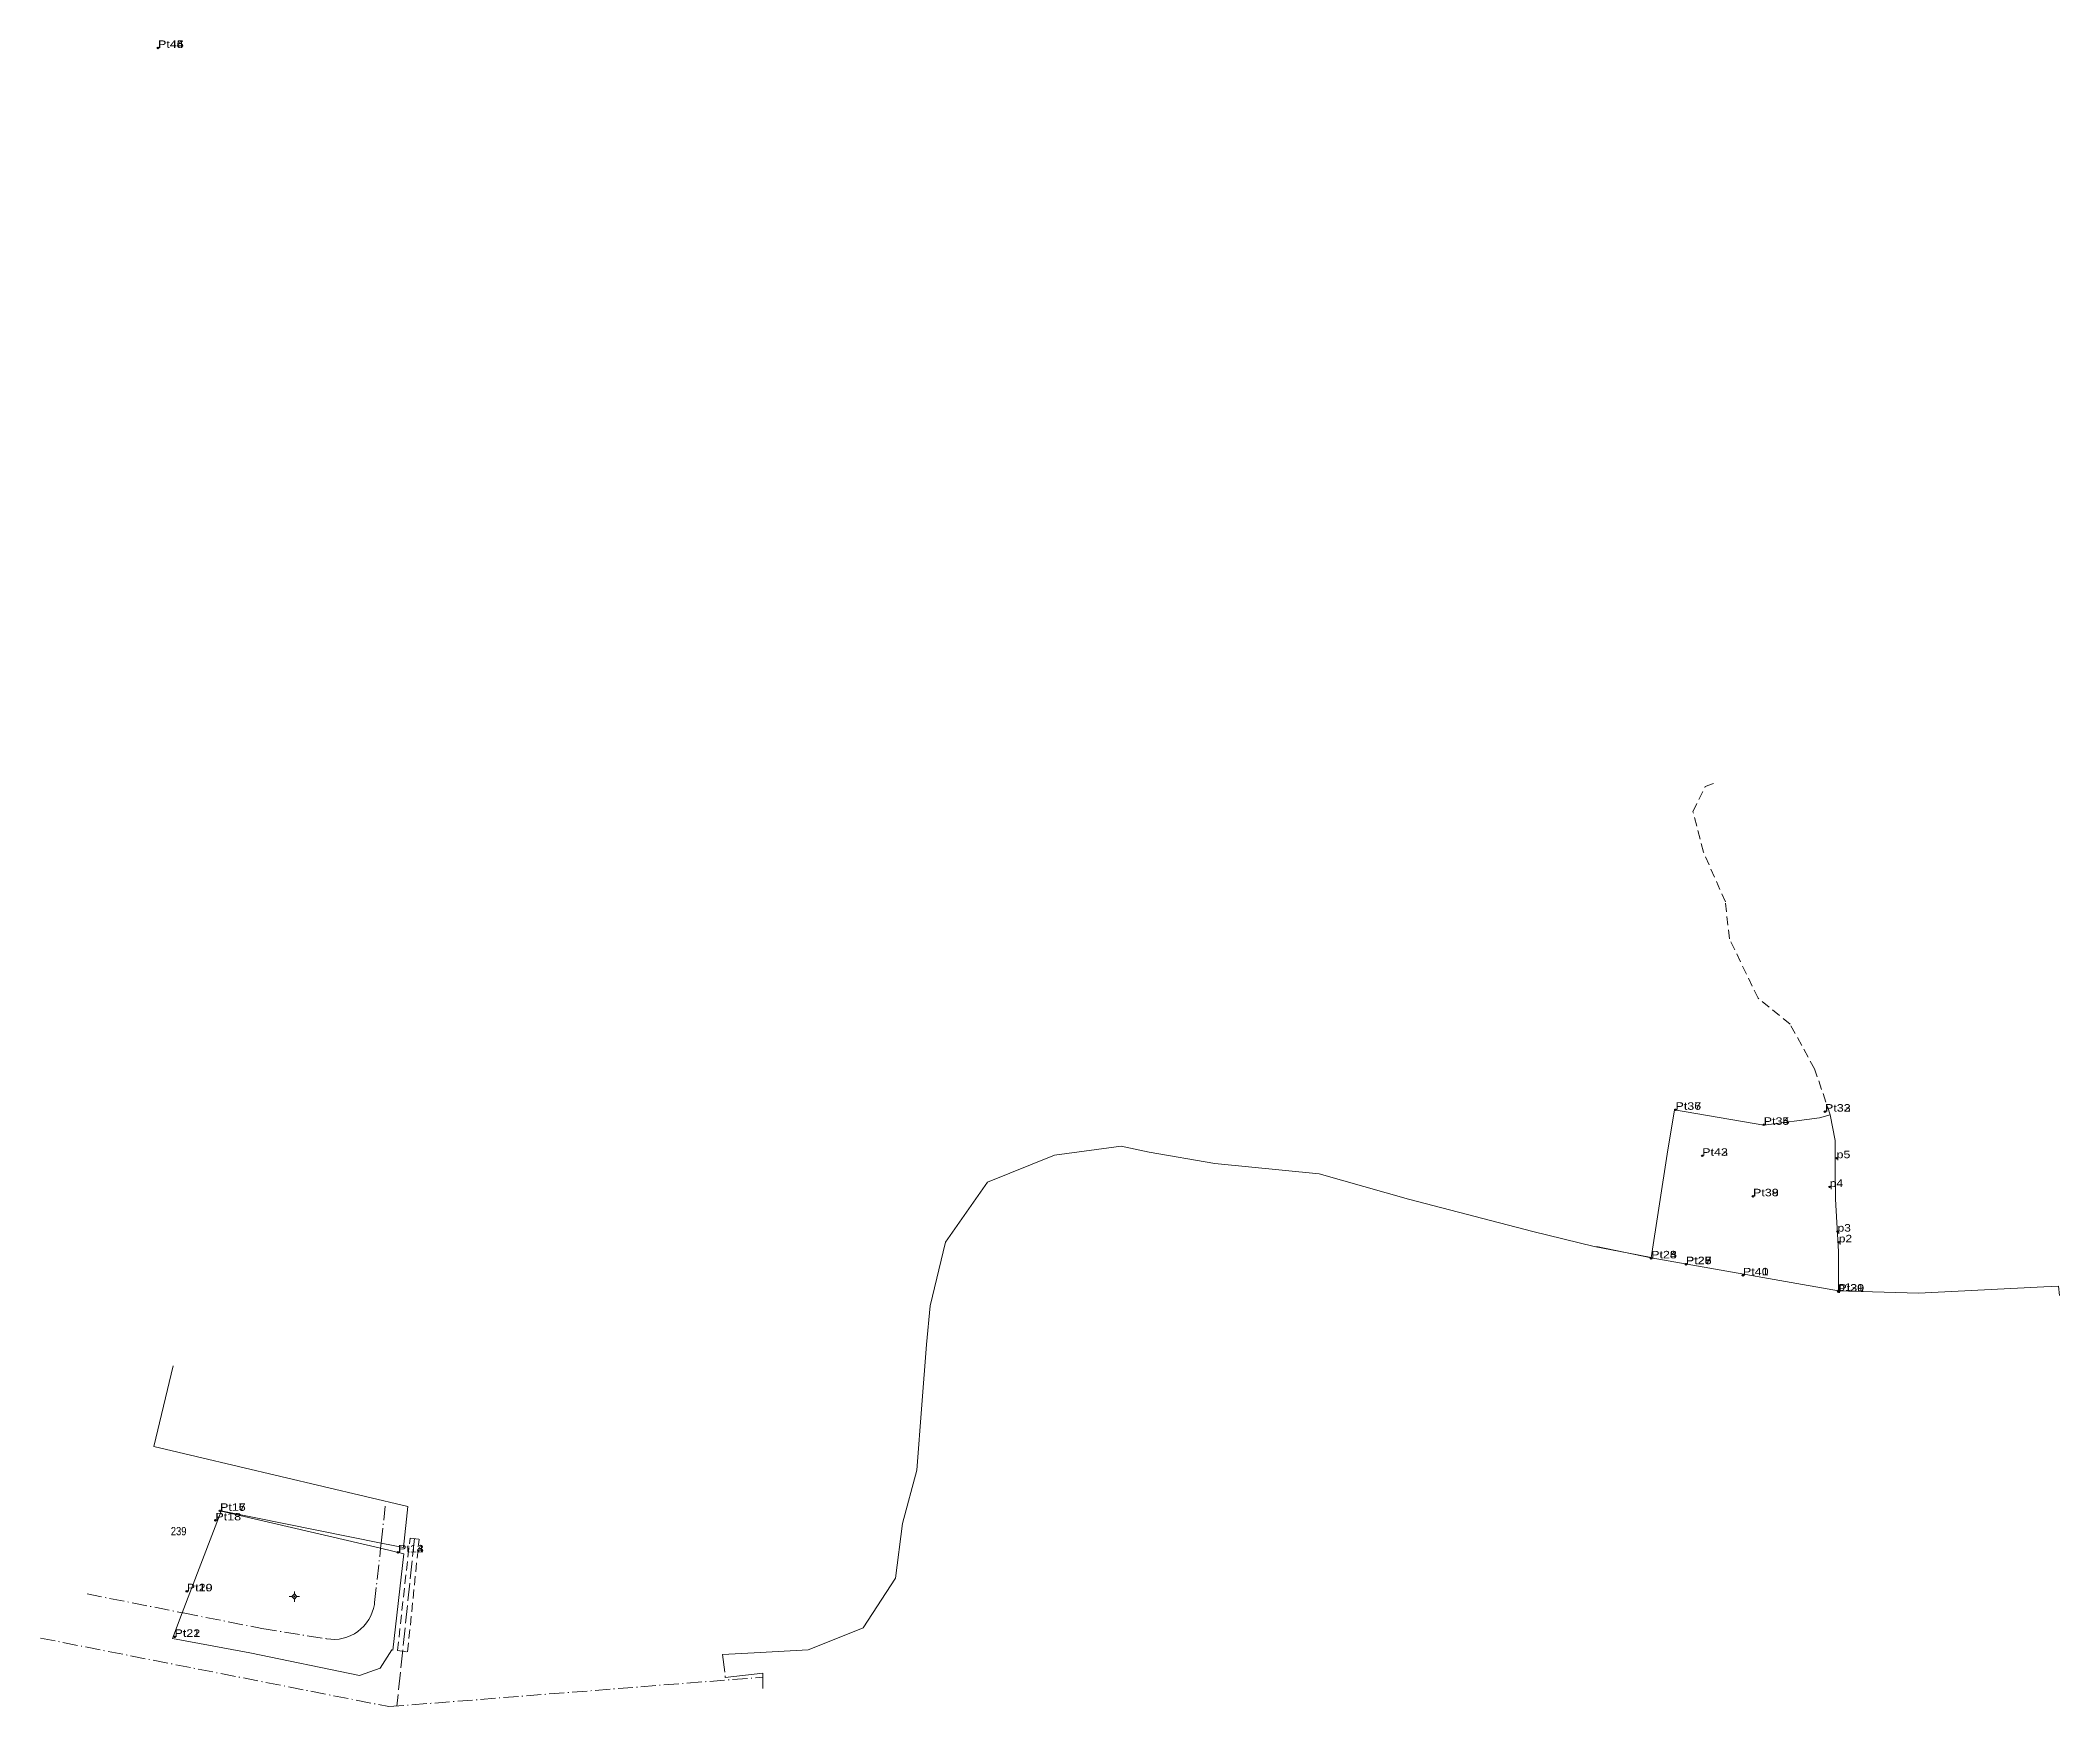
# Model space of a CAD drawing. Header units: metres. Extents: x 549130 to 551312, y 1837980 to 1840961.
# Drawn here: x 550098.7 to 550585.8, y 1837980.4 to 1838382.4 of the extents above; entities outside this region: 12.
import ezdxf
from ezdxf.enums import TextEntityAlignment as Align

# ---------------------------------------------------------------- set-up
doc = ezdxf.new("R2010")
doc.units = ezdxf.units.M
doc.header["$LTSCALE"] = 0.72
doc.header["$PDMODE"] = 32
doc.header["$PDSIZE"] = 0.36
for name, pattern in [('DOT_DASHED', [7.7, 5, -1.2, 0.3, -1.2]), ('LONG_DASH_SHORT_DASH', [9.9, 6, -1.2, 1.5, -1.2]), ('LONG_DASHED', [7.5, 6, -1.5]), ('MEDIUM_DASHED', [4.5, 3, -1.5])]:
    doc.linetypes.add(name, pattern=pattern)
for name, color, linetype, lineweight in [('1', 7, 'DOT_DASHED', 13), ('10', 7, 'Continuous', 13), ('11', 7, 'Continuous', 13), ('16', 7, 'Continuous', 13), ('22', 7, 'MEDIUM_DASHED', 13), ('23', 7, 'Continuous', 13), ('29', 7, 'MEDIUM_DASHED', 13), ('30', 7, 'DOT_DASHED', 13), ('59', 7, 'DOT_DASHED', 13)]:
    doc.layers.add(name, color=color, linetype=linetype, lineweight=lineweight)
for name, color, linetype in [('12', 7, 'Continuous'), ('2', 7, 'Continuous'), ('7', 7, 'Continuous')]:
    doc.layers.add(name, color=color, linetype=linetype)

msp = doc.modelspace()

# ---------------------------------------------------------------- hatches: boundary and pattern name
at = {"layer": '11'}
msp.add_hatch(color=256, dxfattribs=at).paths.add_polyline_path([(550160.09, 1838006.91, 1), (550159.79, 1838006.91, 1)])

# ---------------------------------------------------------------- linework, layer by layer
at = {"layer": '1'}
msp.add_line((550182.76, 1837980.35), (550272.94, 1837987.46), dxfattribs=at)
at = {"layer": '10'}
for p, q in [((550474.04, 1838091.38), (550487.21, 1838088.64)), ((550132.89, 1838003), (550142.26, 1838027.53)), ((550142.26, 1838027.53), (550180.75, 1838018.55))]:
    msp.add_line(p, q, dxfattribs=at)
at = {"layer": '10', "linetype": 'LONG_DASH_SHORT_DASH'}
for p, q in [((550263.22, 1837992.95), (550263.9, 1837987.41)), ((550263.9, 1837987.41), (550264.56, 1837987.49))]:
    msp.add_line(p, q, dxfattribs=at)
at = {"layer": '10'}
for points in [[(550487.21, 1838088.64), (550491.11, 1838113.62), (550492.86, 1838124.31)], [(550530.44, 1838123.14), (550531.63, 1838116.92), (550531.6, 1838111.14), (550531.72, 1838102.81), (550532.4, 1838090.13), (550532.46, 1838080.7), (550487.21, 1838088.64)], [(550492.86, 1838124.31), (550514.45, 1838120.62), (550527.84, 1838122.4)], [(550130.74, 1838062.57), (550126.05, 1838043.12), (550187.29, 1838028.67), (550186.25, 1838018.72), (550180.88, 1838019.8)], [(550142.26, 1838027.53), (550142.28, 1838027.6), (550180.88, 1838019.8)], [(550132.89, 1838003), (550130.53, 1837996.82), (550149.21, 1837993.33), (550175.69, 1837987.83), (550180.63, 1837989.59), (550183.42, 1837994.05), (550183.72, 1837994.01), (550186.33, 1838017.25), (550180.75, 1838018.55)], [(550263.9, 1837987.41), (550272.93, 1837988.45), (550272.96, 1837984.69)]]:
    msp.add_lwpolyline(points, dxfattribs=at)
at = {"layer": '11'}
for p, q in [((550159.31, 1838006.91), (550158.69, 1838006.91)), ((550159.94, 1838008.16), (550159.94, 1838007.53)), ((550159.94, 1838006.28), (550159.94, 1838005.66)), ((550161.19, 1838006.91), (550160.56, 1838006.91))]:
    msp.add_line(p, q, dxfattribs=at)
msp.add_lwpolyline([(550159.94, 1838007.53), (550159.31, 1838006.91), (550159.94, 1838006.28), (550160.56, 1838006.91)], close=True, dxfattribs=at)
msp.add_circle((550159.94, 1838006.91), 0.15, dxfattribs=at)
at = {"layer": '16'}
for points in [[(550263.22, 1837992.95), (550270.85, 1837993.34), (550283.86, 1837994.09), (550290.52, 1837996.74), (550297.17, 1837999.4), (550304.93, 1838011.37), (550306.63, 1838024.55), (550310.08, 1838037.41), (550311.32, 1838053.2), (550312.45, 1838067.71), (550313.32, 1838077.08), (550316.99, 1838092.38), (550327.18, 1838106.85), (550343.33, 1838113.41), (550359.38, 1838115.57), (550366.13, 1838114.1), (550381.98, 1838111.39), (550407.18, 1838108.87), (550428.72, 1838102.82), (550458.72, 1838095.01), (550473.47, 1838091.38), (550483.92, 1838089.37), (550487.27, 1838088.69)], [(550532.38, 1838080.7), (550551.75, 1838080.13), (550581.94, 1838081.6), (550585.48, 1838081.76), (550585.76, 1838079.58)]]:
    msp.add_lwpolyline(points, dxfattribs=at)
at = {"layer": '22', "linetype": 'LONG_DASHED'}
msp.add_line((550188.93, 1838020.88), (550184.65, 1837980.5), dxfattribs=at)
at = {"layer": '22'}
for p, q in [((550184.83, 1837993.87), (550187.84, 1838021)), ((550187.27, 1837993.57), (550190.02, 1838020.76)), ((550187.84, 1838021), (550190.02, 1838020.76)), ((550184.83, 1837993.87), (550187.27, 1837993.57))]:
    msp.add_line(p, q, dxfattribs=at)
at = {"layer": '23'}
msp.add_line((550527.84, 1838122.4), (550530.44, 1838123.14), dxfattribs=at)
at = {"layer": '29'}
msp.add_lwpolyline([(550530.44, 1838123.14), (550526.66, 1838134.21), (550520.73, 1838145.03), (550513.04, 1838151.26), (550506.11, 1838165.64), (550505.13, 1838174.52), (550499.84, 1838186.54), (550497.32, 1838196.28), (550500.26, 1838202.33), (550502.51, 1838203.14)], dxfattribs=at)
at = {"layer": '30'}
for p, q in [((550180.88, 1838019.8), (550181.87, 1838028.73)), ((550180.75, 1838018.55), (550180.88, 1838019.8)), ((550109.93, 1838007.53), (550132.51, 1838003.08))]:
    msp.add_line(p, q, dxfattribs=at)
at = {"layer": '30', "linetype": 'Continuous'}
for p, q in [((550132.51, 1838003.08), (550132.89, 1838003)), ((550132.89, 1838003), (550133.13, 1838002.95))]:
    msp.add_line(p, q, dxfattribs=at)
at = {"layer": '30'}
msp.add_lwpolyline([(550133.13, 1838002.95), (550152.12, 1837999.2), (550167.78, 1837996.7), (550168.76, 1837996.59), (550169.74, 1837996.58), (550170.72, 1837996.66), (550171.69, 1837996.85), (550172.64, 1837997.12), (550173.55, 1837997.49), (550174.42, 1837997.94), (550175.24, 1837998.48), (550176.01, 1837999.1), (550176.71, 1837999.79), (550177.34, 1838000.54), (550177.9, 1838001.35), (550178.37, 1838002.22), (550178.75, 1838003.12), (550179.04, 1838004.06), (550179.24, 1838005.02), (550179.3, 1838005.48), (550180.75, 1838018.55)], dxfattribs=at)
at = {"layer": '59'}
msp.add_line((550098.68, 1837996.89), (550182.76, 1837980.35), dxfattribs=at)
at = {"layer": '7'}
for p in [(549176.83, 1840656.73), (549176.84, 1840656.73), (549130.35, 1840640.61), (549130.35, 1840640.6), (549185.01, 1840591.68), (549135.07, 1840580.14), (550127.06, 1838380.55), (550127.07, 1838380.56), (550127.07, 1838380.55), (550493.11, 1838124.35), (550529.17, 1838123.93), (550529.17, 1838123.91), (550514.39, 1838120.73), (550499.55, 1838113.26), (550531.95, 1838112.67), (550511.81, 1838103.49), (550530.3, 1838105.75), (550532.19, 1838094.96), (550532.49, 1838092.38), (550487.24, 1838088.51), (550495.61, 1838087.12), (550495.62, 1838087.09), (550495.62, 1838087.08), (550509.38, 1838084.42), (550509.38, 1838084.41), (550532.37, 1838080.68), (550532.4, 1838080.49), (550532.41, 1838080.48), (550142.02, 1838027.59), (550140.91, 1838025.28), (550184.95, 1838017.57), (550184.96, 1838017.57), (550134.01, 1838008.17), (550131.04, 1837997.19), (550131.04, 1837997.18)]:
    msp.add_point(p, dxfattribs=at)

# ---------------------------------------------------------------- texts
at = {"layer": '12'}
for s, width, p in [('Pt58', 1.25, (549176.83, 1840656.73)), ('Pt59', 1.25, (549176.84, 1840656.72)), ('Pt56', 1.25, (549130.34, 1840640.6)), ('Pt57', 1.25, (549130.35, 1840640.6)), ('Pt54', 1.25, (549185, 1840591.68)), ('Pt55', 1.25, (549135.07, 1840580.14)), ('Pt46', 1.25, (550127.06, 1838380.55)), ('Pt44', 1.25, (550127.07, 1838380.56)), ('Pt45', 1.25, (550127.07, 1838380.55)), ('Pt36', 1.25, (550493.1, 1838124.35)), ('Pt37', 1.25, (550493.11, 1838124.36)), ('Pt33', 1.25, (550529.17, 1838123.92)), ('Pt32', 1.25, (550529.17, 1838123.9)), ('Pt34', 1.25, (550514.39, 1838120.73)), ('Pt35', 1.25, (550514.39, 1838120.73)), ('Pt42', 1.25, (550499.55, 1838113.26)), ('Pt43', 1.25, (550499.55, 1838113.26)), ('p5', 1.25, (550531.95, 1838112.67)), ('Pt38', 1.25, (550511.81, 1838103.49)), ('Pt39', 1.25, (550511.81, 1838103.49)), ('p4', 1.2, (550530.3, 1838105.74)), ('p3', 1.2, (550532.19, 1838094.96)), ('p2', 1.2, (550532.49, 1838092.38)), ('Pt23', 1.25, (550487.24, 1838088.51)), ('Pt24', 1.25, (550487.24, 1838088.51)), ('Pt25', 1.25, (550487.24, 1838088.51)), ('Pt26', 1.25, (550495.62, 1838087.12)), ('Pt28', 1.25, (550495.62, 1838087.09)), ('Pt27', 1.25, (550495.62, 1838087.08)), ('Pt40', 1.25, (550509.38, 1838084.42)), ('Pt41', 1.25, (550509.38, 1838084.41)), ('p1', 1.2, (550532.37, 1838080.68)), ('Pt29', 1.25, (550532.4, 1838080.49)), ('Pt31', 1.25, (550532.4, 1838080.49)), ('Pt30', 1.25, (550532.41, 1838080.48)), ('Pt18', 1.25, (550140.91, 1838025.28)), ('Pt16', 1.25, (550142.02, 1838027.59)), ('Pt15', 1.25, (550142.02, 1838027.59)), ('Pt17', 1.25, (550142.02, 1838027.59)), ('Pt12', 1.25, (550184.95, 1838017.57)), ('Pt14', 1.25, (550184.95, 1838017.57)), ('Pt13', 1.25, (550184.96, 1838017.57)), ('Pt20', 1.25, (550134.01, 1838008.18)), ('Pt19', 1.25, (550134.01, 1838008.17)), ('Pt22', 1.25, (550131.04, 1837997.19)), ('Pt21', 1.25, (550131.04, 1837997.18))]:
    msp.add_text(s, height=1.8, dxfattribs=dict(at, width=width)).set_placement(p)
at = {"layer": '2', "width": 0.85}
msp.add_text('239', height=2, dxfattribs=at).set_placement((550132.03, 1838021.69), align=Align.CENTER)

doc.saveas('drawing.dxf')
